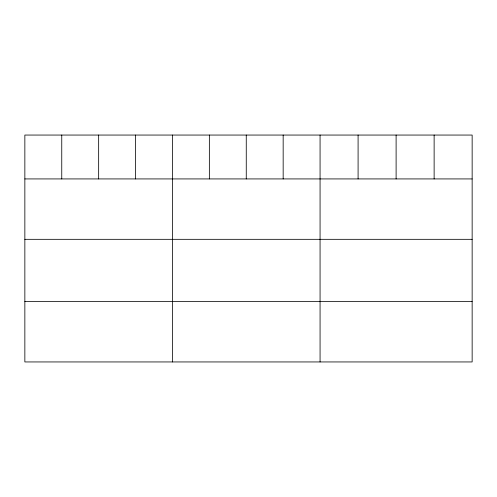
<?xml version="1.0" encoding="UTF-8"?>
<svg xmlns="http://www.w3.org/2000/svg" width="497" height="497" viewBox="0 0 497 497"><rect width="100%" height="100%" fill="white"/><g stroke="black" fill="none" stroke-linecap="round" stroke-linejoin="round"><path stroke-width="0.75" d="M472.15 178.926L472.15 361.946L24.85 361.946L24.85 135.054L472.15 135.054L472.15 178.926L24.85 178.926M24.85 239.324L472.15 239.324M24.85 301.549L472.15 301.549M434.129 135.054L434.129 178.926M396.109 135.054L396.109 178.926M358.088 135.054L358.088 178.926M320.068 135.054L320.068 361.946M283.166 135.054L283.166 178.926M246.263 135.054L246.263 178.926M209.361 135.054L209.361 178.926M172.459 135.054L172.459 361.946M135.557 135.054L135.557 178.926M98.654 135.054L98.654 178.926M61.752 135.054L61.752 178.926"/></g></svg>
